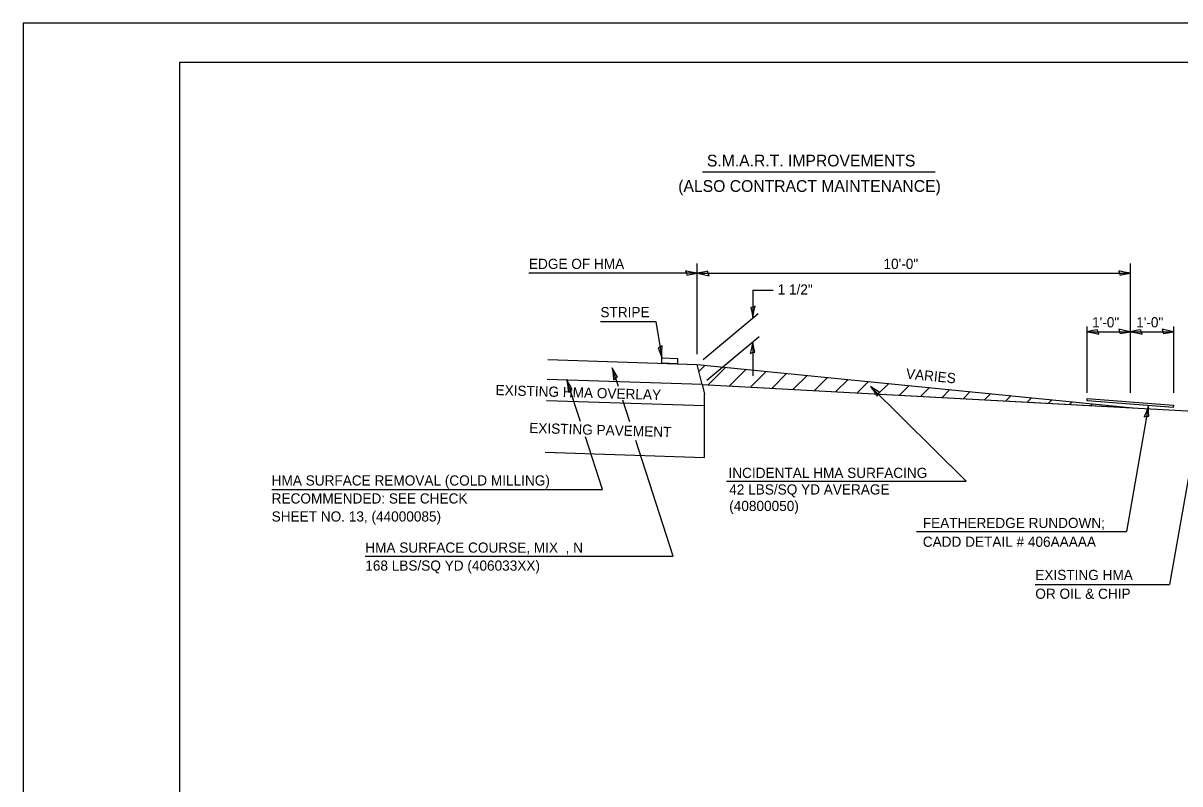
# Model space of a CAD drawing. Extents: x 99425 to 100785, y 99176 to 99628.
# Drawn here: x 99424.6 to 99720.1, y 99433.9 to 99628.3 of the extents above; entities that cross this region are included whole.
import ezdxf

# ---------------------------------------------------------------- set-up
doc = ezdxf.new("R2010")
doc.units = 0
for name, color, linetype in [('Level 27', 7, 'Continuous'), ('Level 29', 7, 'Continuous'), ('Level 54', 7, 'Continuous'), ('Level 55', 7, 'Continuous'), ('Level 9', 7, 'Continuous'), ('Sheets_50 Reference Boundary', 7, 'Continuous'), ('Sheets_General Details', 7, 'Continuous'), ('Sheets_Printer Plotting Border', 7, 'Continuous')]:
    doc.layers.add(name, color=color, linetype=linetype)

msp = doc.modelspace()

# ---------------------------------------------------------------- linework, layer by layer
at = {"layer": 'Level 27'}
for p, q in [((99598.05, 99536.03), (99735.54, 99528.55)), ((99598.05, 99536.03), (99598.65, 99533.53)), ((99558.34, 99531.9), (99598.65, 99530.62)), ((99598.65, 99517.37), (99598.65, 99533.53)), ((99557.92, 99518.67), (99598.65, 99517.37))]:
    msp.add_line(p, q, dxfattribs=at)
at = {"layer": 'Level 29'}
for p, q in [((99558.68, 99542.34), (99596.83, 99541.13)), ((99596.83, 99541.13), (99708.12, 99530.04)), ((99598.05, 99536.03), (99596.83, 99541.13)), ((99598.05, 99536.03), (99558.51, 99537.29)), ((99598.05, 99536.03), (99708.12, 99530.04))]:
    msp.add_line(p, q, dxfattribs=at)
at = {"layer": 'Level 54'}
for p, q in [((99597.27, 99539.3), (99598.88, 99540.92)), ((99599.63, 99535.94), (99604.09, 99540.41)), ((99605.06, 99535.65), (99609.3, 99539.89)), ((99610.49, 99535.35), (99614.51, 99539.37)), ((99615.93, 99535.05), (99619.72, 99538.85)), ((99621.36, 99534.76), (99624.93, 99538.33)), ((99626.79, 99534.46), (99630.14, 99537.81)), ((99632.22, 99534.17), (99635.35, 99537.29)), ((99637.65, 99533.87), (99640.56, 99536.77)), ((99643.09, 99533.58), (99645.76, 99536.26)), ((99648.52, 99533.28), (99650.97, 99535.74)), ((99653.95, 99532.99), (99656.18, 99535.22)), ((99659.39, 99532.69), (99661.39, 99534.7)), ((99664.82, 99532.4), (99666.6, 99534.18)), ((99670.25, 99532.1), (99671.81, 99533.66)), ((99675.68, 99531.81), (99677.02, 99533.14)), ((99681.12, 99531.51), (99682.23, 99532.62)), ((99686.55, 99531.22), (99687.43, 99532.1)), ((99691.98, 99530.92), (99692.64, 99531.59)), ((99697.41, 99530.63), (99697.85, 99531.07)), ((99702.84, 99530.33), (99703.06, 99530.55))]:
    msp.add_line(p, q, dxfattribs=at)
at = {"layer": 'Level 55'}
for p, q in [((99598.18, 99590.35), (99657.64, 99590.35)), ((99596.83, 99543.75), (99596.83, 99566.95)), ((99707.52, 99533.84), (99707.52, 99566.95)), ((99596.83, 99564.42), (99553.82, 99564.42)), ((99596.83, 99564.42), (99707.52, 99564.42)), ((99611, 99560.13), (99616.24, 99560.13)), ((99611, 99560.13), (99611, 99553.02)), ((99572.13, 99552.09), (99586.28, 99552.09)), ((99586.28, 99552.09), (99587.74, 99542.77)), ((99598.32, 99542.38), (99612.35, 99554.15)), ((99696.45, 99533.84), (99696.45, 99550.84)), ((99696.45, 99549.49), (99707.52, 99549.49)), ((99707.52, 99549.49), (99718.59, 99549.49)), ((99718.59, 99533.84), (99718.59, 99550.84)), ((99599.29, 99537.06), (99612.64, 99548.26)), ((99611, 99546.89), (99611, 99538.22)), ((99576.66, 99535.48), (99575.12, 99540.24)), ((99566.95, 99526.56), (99563.53, 99537.13)), ((99665.53, 99511.3), (99641.1, 99535.52)), ((99579.59, 99526.45), (99577.78, 99532.01)), ((99712.16, 99530.58), (99706.5, 99498.46)), ((99725.31, 99529.11), (99717.52, 99484.92)), ((99572.59, 99509.18), (99568.24, 99522.58)), ((99590.71, 99492.13), (99581.12, 99521.72)), ((99604.32, 99511.3), (99665.53, 99511.3)), ((99488.08, 99509.18), (99572.59, 99509.18)), ((99652.88, 99498.46), (99706.5, 99498.46)), ((99511.99, 99492.13), (99590.71, 99492.13)), ((99683.21, 99484.92), (99717.52, 99484.92))]:
    msp.add_line(p, q, dxfattribs=at)
for points in [[(99593.83, 99565.05), (99594.07, 99564.47), (99594.17, 99563.92), (99595.33, 99564.16), (99596.83, 99564.42), (99595.23, 99564.71)], [(99599.83, 99563.79), (99599.59, 99564.37), (99599.49, 99564.92), (99598.33, 99564.68), (99596.83, 99564.42), (99598.43, 99564.13)], [(99704.52, 99565.05), (99704.76, 99564.47), (99704.86, 99563.92), (99706.02, 99564.16), (99707.52, 99564.42), (99705.92, 99564.71)], [(99611.63, 99556.02), (99611.05, 99555.77), (99610.5, 99555.68), (99610.74, 99554.52), (99611, 99553.02), (99611.29, 99554.62)], [(99699.45, 99548.86), (99699.2, 99549.44), (99699.11, 99549.99), (99697.95, 99549.75), (99696.45, 99549.49), (99698.05, 99549.2)], [(99704.52, 99550.11), (99704.76, 99549.54), (99704.86, 99548.99), (99706.02, 99549.23), (99707.52, 99549.49), (99705.92, 99549.78)], [(99710.52, 99548.86), (99710.27, 99549.44), (99710.18, 99549.99), (99709.02, 99549.75), (99707.52, 99549.49), (99709.12, 99549.2)], [(99715.59, 99550.11), (99715.83, 99549.54), (99715.93, 99548.99), (99717.09, 99549.23), (99718.59, 99549.49), (99716.99, 99549.78)], [(99587.9, 99545.83), (99587.37, 99545.5), (99586.84, 99545.32), (99587.25, 99544.21), (99587.74, 99542.77), (99587.78, 99544.4)], [(99610.37, 99543.89), (99610.95, 99544.13), (99611.5, 99544.23), (99611.26, 99545.39), (99611, 99546.89), (99610.71, 99545.29)], [(99610.37, 99543.89), (99610.95, 99544.13), (99611.5, 99544.23), (99611.26, 99545.39), (99611, 99546.89), (99610.71, 99545.29)], [(99575.44, 99537.2), (99575.92, 99537.61), (99576.41, 99537.87), (99575.83, 99538.9), (99575.12, 99540.24), (99575.33, 99538.63)], [(99563.86, 99534.08), (99564.33, 99534.49), (99564.83, 99534.75), (99564.24, 99535.78), (99563.53, 99537.13), (99563.74, 99535.51)], [(99642.79, 99532.97), (99643.02, 99533.55), (99643.34, 99534.01), (99642.35, 99534.65), (99641.1, 99535.52), (99642.03, 99534.19)], [(99711.03, 99527.73), (99711.64, 99527.87), (99712.2, 99527.87), (99712.16, 99529.05), (99712.16, 99530.58), (99711.6, 99529.05)]]:
    msp.add_lwpolyline(points, close=True, dxfattribs=at)
at = {"layer": 'Level 9'}
for points in [[(99587.74, 99542.77), (99591.79, 99542.64), (99591.79, 99541.29), (99587.74, 99541.42)], [(99696.48, 99532.4), (99718.52, 99530.68), (99718.47, 99530.08), (99696.44, 99531.81)]]:
    msp.add_lwpolyline(points, close=True, dxfattribs=at)
at = {"layer": 'Sheets_50 Reference Boundary'}
msp.add_lwpolyline([(99464.57, 99618.33), (100094.57, 99618.33), (100094.57, 99218.34), (99464.57, 99218.34)], close=True, dxfattribs=at)
at = {"layer": 'Sheets_General Details'}
for p, q in [((99424.57, 99628.34), (99424.57, 99188.34)), ((100104.57, 99628.34), (99424.57, 99628.34))]:
    msp.add_line(p, q, dxfattribs=at)
msp.add_lwpolyline([(99464.57, 99618.34), (100094.57, 99618.34), (100094.57, 99198.34), (99464.57, 99198.34)], close=True, dxfattribs=at)
at = {"layer": 'Sheets_Printer Plotting Border'}
msp.add_lwpolyline([(99424.57, 99188.34), (100104.57, 99188.34), (100104.57, 99628.34), (99424.57, 99628.34)], close=True, dxfattribs=at)

# ---------------------------------------------------------------- texts
at = {"layer": 'Level 55'}
for s, height, p in [('S.M.A.R.T. IMPROVEMENTS', 3, (99599.29, 99591.71)), ('(ALSO CONTRACT MAINTENANCE)', 3, (99591.97, 99585.21)), ('EDGE OF HMA', 2.6, (99553.82, 99565.52)), ('10\'-0"', 2.6, (99644.42, 99565.52)), ('1 1/2"', 2.6, (99617.36, 99558.97)), ('STRIPE', 2.6, (99572.08, 99553.19)), ('1\'-0"', 2.6, (99697.72, 99550.59)), ('1\'-0"', 2.6, (99708.99, 99550.59)), ('INCIDENTAL HMA SURFACING', 2.6, (99604.81, 99512.11)), ('HMA SURFACE REMOVAL (COLD MILLING)', 2.6, (99488.08, 99510.17)), ('42 LBS/SQ YD AVERAGE', 2.6, (99605, 99507.87)), ('RECOMMENDED: SEE CHECK', 2.6, (99488.08, 99505.57)), ('(40800050)', 2.6, (99605, 99503.65)), ('SHEET NO. 13, (44000085)', 2.6, (99488.08, 99500.97)), ('FEATHEREDGE RUNDOWN;', 2.6, (99654.46, 99499.31)), ('HMA SURFACE COURSE, MIX  , N   ', 2.6, (99511.99, 99493.01)), ('CADD DETAIL # 406AAAAA', 2.6, (99654.46, 99494.51)), ('168 LBS/SQ YD (406033XX)', 2.6, (99511.99, 99488.41)), ('EXISTING HMA', 2.6, (99683.21, 99486.02)), ('OR OIL & CHIP', 2.6, (99683.21, 99481.22))]:
    msp.add_text(s, height=height, dxfattribs=at).set_placement(p)
for s, rotation, p in [('VARIES', 354.3123, (99650.07, 99537.51)), ('EXISTING HMA OVERLAY', 358.2986, (99545.25, 99533.29)), ('EXISTING PAVEMENT', 358.2986, (99553.87, 99523.61))]:
    msp.add_text(s, height=2.6, rotation=rotation, dxfattribs=at).set_placement(p)

doc.saveas('drawing.dxf')
